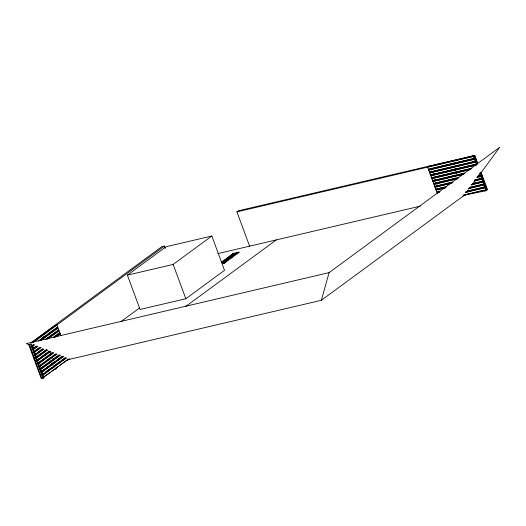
<?xml version="1.0" encoding="UTF-8"?>
<svg xmlns="http://www.w3.org/2000/svg" width="526" height="526" viewBox="0 0 526 526"><rect width="100%" height="100%" fill="white"/><g stroke="black" fill="none" stroke-linecap="round" stroke-linejoin="round"><path stroke-width="0.79" d="M68.36 359.6L321.366 300.293L329.098 272.632L499.7 147.306L479.719 174.514M466.582 192.398L468.528 189.748M469.501 188.42L470.474 187.098M471.934 185.113L475.826 179.813M477.286 177.827L478.259 176.499M224.438 260.64L223.044 261.442L225.772 260.495L225.904 260.857L224.543 261.856L221.814 262.5L221.919 261.816L223.28 260.843L227.995 259.318A3.103 0.585 -20.3 0 1 228.685 259.436L227.403 260.541L225.233 261.297L225.365 261.659L227.534 260.896L228.823 259.798A3.103 0.585 -20.3 0 0 228.481 259.66M31.251 342.59L161.85 246.655L164.395 246.056L165.243 248.344M31.231 342.932L55.033 325.443M32.5 342.63L56.302 325.14M33.795 341.999L164.395 246.056M127.377 275.157L166.058 246.74L211.827 236.01L224.523 270.318L185.836 298.735L140.067 309.466L127.377 275.157L173.146 264.427L211.827 236.01M33.296 344.773L31.31 346.233L33.927 344.629M39.904 339.921L53.79 329.717M55.112 328.743L57.735 327.139L38.556 341.229M33.559 345.49L31.573 346.95L34.854 344.859M40.167 340.631L57.998 327.856L40.804 340.486M36.333 346.18L32.369 349.093L36.971 346.029M46.913 338.402L50.22 335.976M51.541 335.003L58.794 329.999L45.565 339.711M33.342 348.646L35.992 346.706M47.228 338.448L56.486 331.643M37.261 346.404L32.632 349.81L37.898 346.259M47.176 339.119L59.057 330.709L47.813 338.968M38.714 348.067L33.427 351.953L34.058 351.802L33.27 349.658M53.922 336.89L56.571 334.95M57.893 333.977L59.846 332.859L53.895 337.232M33.743 351.993L40.009 347.43M40.962 347.324L33.69 352.663L40.936 347.66M54.185 337.607L60.115 333.569L55.486 336.969M36.465 353.354L34.479 354.807L43.053 348.83M38.451 351.894L42.415 348.981M43.342 349.211L34.749 355.523L43.98 349.06M35.327 360.823L34.69 360.974L33.894 358.831L35.222 357.858M42.816 352.328L35.538 357.667L46.755 349.751M44.138 351.355L46.117 349.895M46.433 349.935L33.894 358.831M47.044 350.125L35.801 358.384L47.682 349.974M249.607 246.168L236.917 211.86L238.35 210.808L474.833 155.374L475.622 157.517L475.267 157.78M39.24 358.587L36.596 360.527L49.799 351.151M40.568 357.614L49.161 351.296M36.248 361.053L48.155 352.308M50.088 351.526L36.859 361.244L50.72 351.381M37.438 366.543L36.807 366.694L36.011 364.551L37.333 363.578M38.977 362.414L52.199 352.703M37.655 363.387L52.837 352.552M53.126 352.926L37.918 364.104L53.764 352.782M43.342 362.848L38.714 366.247L39.345 366.096L38.556 363.953M44.664 361.875L51.278 357.016M52.6 356.043L55.243 354.103M38.365 366.773L55.881 353.952M56.828 353.847L38.977 366.964L56.808 354.182M39.555 372.263L38.917 372.408L38.128 370.265L39.45 369.298M41.094 368.134L49.687 361.816M51.009 360.849L58.945 355.017M40.745 368.66L51.324 360.889M52.646 359.915L57.939 356.03M39.772 369.107L59.583 354.866M59.872 355.247L40.035 369.817L60.51 355.096M45.453 368.562L40.824 371.961L62.62 356.273M46.781 367.595L55.375 361.277M56.696 360.303L61.989 356.418M41.804 371.52L52.383 363.749M54.369 362.289L61.641 356.944M63.574 356.161L41.094 372.678L63.547 356.497M43.868 373.368L41.883 374.821L65.665 357.673M45.19 372.395L51.804 367.536M53.126 366.563L59.74 361.704M61.062 360.737L65.027 357.818M65.954 358.048L42.152 375.538L66.592 357.904M50.213 372.336L42.941 377.681L69.366 358.587M51.541 371.369L58.149 366.51M59.471 365.537L68.071 359.225M29.246 344.385L41.935 378.694L44.283 377.609M68.998 359.449L66.651 360.54M121.052 321.531L139.561 307.934M227.824 259.108L231.992 257.628L232.827 256.563L227.692 258.753L230.868 258.003L230.283 258.891L224.74 260.186L225.358 259.279L230.427 257.484L226.561 258.391L226.699 258.753L229.014 258.207M226.561 258.391L232.827 256.563M230.69 255.814L230.559 255.458L235.05 254.932L235.181 255.294L227.725 257.996L228.402 257.043L230.71 255.912L229.77 256.037L229.901 256.392M229.77 256.037L234.596 253.512L232.564 253.986L232.696 254.347L234.05 254.025M232.564 253.986L233.34 253.414L238.883 252.112L239.021 252.473C237.844 253.23 235.023 255.708 233.86 254.209L230.454 255.537L230.585 255.892L233.991 254.571M224.74 260.186L229.112 258.358M226.699 258.753L227.285 257.865M230.585 255.892L231.407 254.834M232.696 254.347L233.34 253.414M230.901 256.274L231.539 255.807L233.051 255.61L230.901 256.274L231.039 256.629L233.182 255.971L231.039 256.629M225.904 260.857L224.26 261.54L224.129 261.185M221.676 262.139L224.405 261.501L225.772 260.495M239.021 252.473L235.083 253.742L237.088 252.927M226.45 261.705L223.504 262.395L222.281 263.302L222.413 263.657L224.477 262.172L224.609 262.527L223.274 263.506L223.142 263.151L226.311 261.35L226.45 261.705L224.332 263.256L223.274 263.506M235.503 253.802L237.219 253.282L236.102 253.946M225.365 261.659L227.436 260.39L223.353 261.659M230.868 258.003L230.283 258.891M227.594 257.635L235.05 254.932M238.883 252.112L236.154 253.861L233.86 254.209M185.928 306.303L276.308 239.909M429.058 166.104L427.625 167.156L437.5 193.838M429.893 166.446L430.61 165.92M449.914 161.752L450.631 161.226M451.821 161.304L452.538 160.778M431.951 177.61L431.596 177.873L471.842 168.438M434.068 183.331L433.707 183.594L458.961 177.676M471.848 156.61L472.565 156.084M236.917 211.86L473.4 156.426L474.833 155.374M474.189 158.569L474.551 158.306L428.42 169.3L474.189 158.569L473.4 156.426M474.452 159.286L474.814 159.023L428.683 170.01L474.452 159.286L475.248 161.429L429.479 172.16L475.609 161.166L475.248 161.429M475.53 158.497L475.885 158.234L476.681 160.377L476.326 160.64M444.865 187.013L435.824 189.314L446.87 186.723M475.511 162.139L475.872 161.876L429.742 172.87L475.511 162.139L476.306 164.29L430.538 175.013L476.661 164.027L476.306 164.29M476.589 161.351L476.944 161.088L477.74 163.238L477.378 163.501M476.569 165L476.931 164.737L430.801 175.73L475.78 165.184M480.1 173.317L479.745 173.58L480.534 175.723L477.378 176.46M480.817 172.791L481.178 172.528L481.967 174.671L481.612 174.934M480.534 175.723L480.895 175.46L477.74 176.197M476.852 177.361L481.158 176.177L477.213 177.098M481.875 175.651L482.23 175.388L483.026 177.532L482.671 177.795M474.491 180.247L481.954 178.321M473.965 181.148L482.217 179.031L474.327 180.885M472.394 183.844L483.006 181.181L472.749 183.581M483.723 180.655L484.084 180.385L483.289 178.242L475.044 180.359M321.366 300.293L464.156 195.396M471.079 184.928L483.276 181.891L471.434 184.665M483.992 181.365L484.347 181.102L485.143 183.245L484.781 183.508M469.501 187.631L484.065 184.034L469.863 187.368M468.193 188.716L484.334 184.751L468.548 188.453M485.051 184.225L485.406 183.962L486.202 186.105L485.84 186.368M466.615 191.411L485.123 186.894M465.3 192.496L485.386 187.611L465.661 192.233M486.103 187.085L486.465 186.822L487.254 188.965L486.898 189.228M463.728 195.199L486.182 189.755M484.538 190.918L487.161 189.945L480.679 172.41M222.557 261.731L222.958 261.461M223.412 261.198L223.918 260.942M224.49 260.692L227.298 260.035L225.306 261.244L225.437 261.606M232.268 254.913L234.445 254.071M224.819 260.488L227.061 259.87M428.703 166.367L474.472 155.637L477.575 164.02M427.986 166.893L473.755 156.163L476.858 164.546M434.062 168.037L452.215 163.783M453.793 163.408L459.316 162.113M460.894 161.745L473.518 158.786M431.34 168.853L473.163 159.049M431.603 171.897L452.123 167.09M453.701 166.716L475.011 161.725M433.812 174.31L440.913 172.646M442.491 172.272L452.748 169.872M455.115 169.313L456.693 168.945M458.277 168.576L472.479 165.243M433.45 174.573L475.28 164.769M432.74 177.426L470.619 168.55M434.509 177.433L454.24 172.804M455.818 172.436L470.809 168.918M470.882 169.26L431.859 178.59L470.527 169.523M463.787 173.258L432.648 180.734L465.004 173.153M435.567 180.286L456.088 175.48M457.666 175.112L463.978 173.633M464.05 173.975L432.918 181.45L463.689 174.237M434.857 183.147L457.738 177.781M436.981 182.884L440.137 182.147M441.722 181.772L455.924 178.445M436.626 183.147L456.351 178.524M457.219 178.682L433.97 184.31L457.646 178.761M451.696 182.305L434.765 186.454L452.919 182.2M436.896 186.191L451.887 182.68M477.141 176.756L480.297 176.019M451.959 183.022L435.028 187.164L450.815 183.469M474.846 179.984L481.165 178.505M439.098 188.604L444.621 187.309M474.61 180.28L478.555 179.353M438.743 188.867L445.055 187.387M445.127 187.729L436.087 190.024L445.555 187.808M439.604 191.352L436.882 192.168L440.038 191.431M472.512 183.876L474.879 183.324M472.151 184.139L480.047 182.292M439.078 192.253L437.145 192.884L438.723 192.516M469.264 187.927L481.888 184.968M466.976 191.148L484.334 187.078M467.522 191.26L470.678 190.524M465.589 191.891L475.057 189.676M481.369 188.196L484.525 187.453M463.294 195.12L483.026 190.497M463.327 195.534L465.234 195.087L462.61 196.06M485.892 190.241L487.161 189.945M217.79 253.624L420.366 206.139M230.579 257.484L232.959 256.925M224.609 259.831L230.999 258.365M221.564 262.461L226.311 261.35M224.609 262.527L223.635 262.757L223.504 262.395M54.395 325.587L56.939 324.996L60.904 335.713M53.961 326.232L55.23 325.936M42.678 334.516L43.947 334.22M41.6 335.312L42.876 335.009M329.098 272.632L26.3 343.616L29.325 344.819M30.035 346.529L29.403 346.68L28.608 344.537L31.152 343.938L31.948 346.082M30.304 347.245L29.666 347.397L30.462 349.54L31.093 349.389M31.363 350.106L30.725 350.257L31.514 352.4L32.152 352.249M32.415 352.966L31.784 353.11L32.573 355.254L33.21 355.109M33.473 355.826L32.842 355.97L33.631 358.114L34.269 357.969M35.59 361.54L34.953 361.691L35.748 363.834L36.386 363.683M36.011 364.551L36.649 364.4M37.708 367.26L37.07 367.411L37.865 369.554L38.497 369.403M38.128 370.265L38.76 370.12M55.368 368.825L56.637 368.529L54.29 369.614M39.818 372.973L39.187 373.125L39.976 375.268L40.614 375.123M40.877 375.834L40.239 375.985L41.035 378.128L41.672 377.977M464.636 195.047L486.09 190.734L481.178 172.528M479.962 172.936L486.445 190.471M480.803 176.44L481.592 178.584M481.855 179.294L482.651 181.444M482.914 182.154L483.71 184.297M483.973 185.014L484.768 187.157M485.031 187.874L485.827 190.017M473.538 161.186L474.104 162.705M474.669 164.23L475.234 165.756M478.614 174.908L479.462 177.196M482 184.054L482.566 185.579M483.131 187.105L483.696 188.63M453.386 163.067L453.951 164.585M455.358 168.399L455.924 169.924M456.489 171.45L457.055 172.975M454.642 168.925L455.207 170.45M455.772 171.976L456.338 173.501M451.61 166.321L452.176 167.847M452.735 169.372L453.3 170.897M455.838 177.762L456.404 179.287M431.452 168.202L432.017 169.727M433.431 173.541L433.996 175.066M436.81 182.693L437.376 184.212M431.583 171.016L432.148 172.541M432.714 174.067L433.279 175.592M434.686 179.405L435.252 180.931M435.817 182.456L436.376 183.982M436.942 185.5L437.507 187.026M438.914 190.839L439.48 192.365M429.676 171.463L430.242 172.988M430.807 174.514L431.373 176.039M432.78 179.853L433.345 181.378M435.035 185.948L435.6 187.473M436.166 188.998L436.725 190.524M235.595 253.276L235.727 253.631M234.188 255.564L234.326 255.919M231.539 255.807L231.677 256.162M231.861 257.273L231.992 257.628M229.724 256.635L229.862 256.99M228.402 257.043L228.534 257.405M226.535 260.995L226.667 261.35M225.358 259.279L225.49 259.634M224.733 260.738L224.865 261.1M224.405 261.501L224.543 261.856M224.201 262.901L224.332 263.256M222.445 262.645L222.577 263.007M173.146 264.427L185.836 298.735M57.998 329.717L58.564 331.242M59.122 332.767L59.688 334.293M58.051 333.556L58.616 335.082M57.058 334.615L57.623 336.14M50.437 351.756L51.561 354.807M52.975 358.62L53.534 360.146M43.434 336.535L44 338.06M48.793 351.02L49.359 352.545M49.924 354.07L50.489 355.596M53.027 362.46L53.593 363.979M54.152 365.504L54.717 367.03M42.448 337.593L43.014 339.119M50.91 360.468L51.476 361.993M52.035 363.519L52.6 365.044M32.434 345.589L33.848 349.395M34.414 350.921L34.972 352.446M35.538 353.972L36.103 355.497M37.51 359.311L38.076 360.836M38.641 362.361L39.207 363.887M39.772 365.406L40.331 366.931M41.745 370.745L42.31 372.27M42.869 373.795L43.434 375.321M32.211 346.798L33 348.942M34.322 352.519L35.117 354.662M35.38 355.379L36.176 357.522M36.439 358.232L37.234 360.376M37.497 361.092L38.293 363.236M39.614 366.813L40.403 368.956M40.673 369.673L41.462 371.816M41.725 372.533L42.521 374.676M42.784 375.386L43.579 377.53M30.515 344.089L43.204 378.398"/></g></svg>
